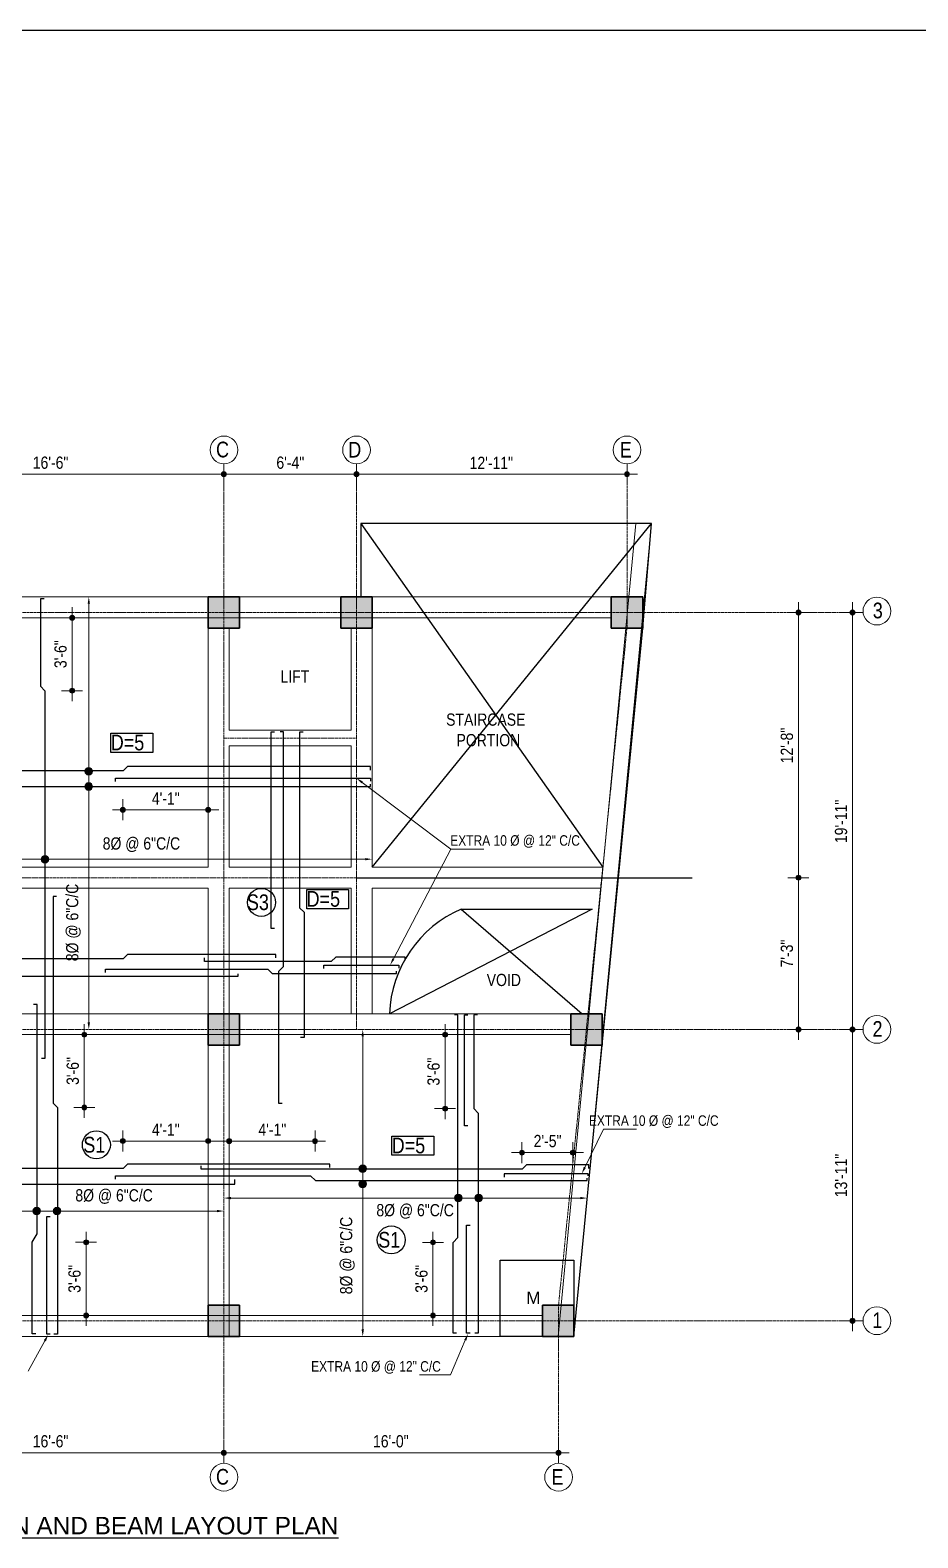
# Model space of a CAD drawing. Header units: inches. Extents: x 57837 to 133168, y 6972 to 27776.
# Drawn here: x 68568 to 69076, y 23914 to 24779 of the extents above; entities that cross this region are included whole.
import ezdxf

# ---------------------------------------------------------------- set-up
doc = ezdxf.new("R2010")
doc.units = ezdxf.units.IN
doc.header["$MEASUREMENT"] = 0
doc.linetypes.add('CENTER', pattern=[2, 1.25, -0.25, 0.25, -0.25])
for name, color, linetype, lineweight in [('0.15L', 210, 'Continuous', 15), ('CENTER', 9, 'CENTER', 5), ('col', 20, 'Continuous', 35), ('DIM', 2, 'Continuous', 13), ('rod position', 1, 'Continuous', 30), ('VALADARES', 3, 'Continuous', 25), ('wall line', 20, 'Continuous', 50)]:
    doc.layers.add(name, color=color, linetype=linetype, lineweight=lineweight)
doc.layers.add('text', color=255, linetype='Continuous')
doc.styles.add('Arial', font='arial.ttf', dxfattribs={"height": 6.5})
doc.styles.get("Standard").update_dxf_attribs({"font": 'ARIALN.TTF', "height": 7})

msp = doc.modelspace()

# ---------------------------------------------------------------- hatches: boundary and pattern name
at = {"lineweight": 13}
h = msp.add_hatch(color=256, dxfattribs=at)
edge = h.paths.add_edge_path()
edge.add_arc((68678.77, 24524.22), 1.42, 180, 540)
h = msp.add_hatch(color=256, dxfattribs=at)
edge = h.paths.add_edge_path()
edge.add_arc((68678.77, 24524.22), 1.42, 0, 360)
h = msp.add_hatch(color=256, dxfattribs=at)
edge = h.paths.add_edge_path()
edge.add_arc((68754.77, 24524.22), 1.42, 0, 360)
h = msp.add_hatch(color=256, dxfattribs=at)
edge = h.paths.add_edge_path()
edge.add_arc((68754.77, 24524.22), 1.42, 180, 540)
h = msp.add_hatch(color=256, dxfattribs=at)
edge = h.paths.add_edge_path()
edge.add_arc((68909.77, 24524.22), 1.42, 0, 360)
h = msp.add_hatch(color=256, dxfattribs=at)
edge = h.paths.add_edge_path()
edge.add_arc((68591.76, 24441.94), 1.42, 90, 450)
h = msp.add_hatch(color=256, dxfattribs=at)
edge = h.paths.add_edge_path()
edge.add_arc((69008, 24444.94), 1.42, 90, 450)
h = msp.add_hatch(color=256, dxfattribs=at)
edge = h.paths.add_edge_path()
edge.add_arc((69039.03, 24444.94), 1.42, 90, 450)
h = msp.add_hatch(color=256, dxfattribs=at)
edge = h.paths.add_edge_path()
edge.add_arc((68591.76, 24400.13), 1.42, -90, 270)
h = msp.add_hatch(color=256, dxfattribs=at)
edge = h.paths.add_edge_path()
edge.add_arc((68620.86, 24331.86), 1.42, 180, 540)
h = msp.add_hatch(color=256, dxfattribs=at)
edge = h.paths.add_edge_path()
edge.add_arc((68669.77, 24331.86), 1.42, 0, 360)
h = msp.add_hatch(color=256, dxfattribs=at)
edge = h.paths.add_edge_path()
edge.add_arc((69008, 24292.94), 1.42, -90, 270)
h = msp.add_hatch(color=256, dxfattribs=at)
edge = h.paths.add_edge_path()
edge.add_arc((69008, 24292.94), 1.42, 90, 450)
h = msp.add_hatch(color=256, dxfattribs=at)
edge = h.paths.add_edge_path()
edge.add_arc((68598.76, 24202.94), 1.42, 90, 450)
h = msp.add_hatch(color=256, dxfattribs=at)
edge = h.paths.add_edge_path()
edge.add_arc((68805.51, 24202.94), 1.42, 90, 450)
h = msp.add_hatch(color=256, dxfattribs=at)
edge = h.paths.add_edge_path()
edge.add_arc((69008, 24205.94), 1.42, -90, 270)
h = msp.add_hatch(color=256, dxfattribs=at)
edge = h.paths.add_edge_path()
edge.add_arc((69039.03, 24205.94), 1.42, 90, 450)
h = msp.add_hatch(color=256, dxfattribs=at)
edge = h.paths.add_edge_path()
edge.add_arc((69039.03, 24205.94), 1.42, -90, 270)
h = msp.add_hatch(color=256, dxfattribs=at)
edge = h.paths.add_edge_path()
edge.add_arc((68598.76, 24161.23), 1.42, -90, 270)
h = msp.add_hatch(color=256, dxfattribs=at)
edge = h.paths.add_edge_path()
edge.add_arc((68805.51, 24160.53), 1.42, -90, 270)
h = msp.add_hatch(color=256, dxfattribs=at)
edge = h.paths.add_edge_path()
edge.add_arc((68620.86, 24141.97), 1.42, 180, 540)
h = msp.add_hatch(color=256, dxfattribs=at)
edge = h.paths.add_edge_path()
edge.add_arc((68669.77, 24141.97), 1.42, 0, 360)
h = msp.add_hatch(color=256, dxfattribs=at)
edge = h.paths.add_edge_path()
edge.add_arc((68681.77, 24141.95), 1.42, 180, 540)
h = msp.add_hatch(color=256, dxfattribs=at)
edge = h.paths.add_edge_path()
edge.add_arc((68730.97, 24141.95), 1.42, 0, 360)
h = msp.add_hatch(color=256, dxfattribs=at)
edge = h.paths.add_edge_path()
edge.add_arc((68849.57, 24135.32), 1.42, 180, 540)
h = msp.add_hatch(color=256, dxfattribs=at)
edge = h.paths.add_edge_path()
edge.add_arc((68878.77, 24135.32), 1.42, 0, 360)
h = msp.add_hatch(color=256, dxfattribs=at)
edge = h.paths.add_edge_path()
edge.add_arc((68599.76, 24083.92), 1.42, 90, 450)
h = msp.add_hatch(color=256, dxfattribs=at)
edge = h.paths.add_edge_path()
edge.add_arc((68798.58, 24083.88), 1.42, 90, 450)
h = msp.add_hatch(color=256, dxfattribs=at)
edge = h.paths.add_edge_path()
edge.add_arc((68599.76, 24041.94), 1.42, -90, 270)
h = msp.add_hatch(color=256, dxfattribs=at)
edge = h.paths.add_edge_path()
edge.add_arc((68798.58, 24041.94), 1.42, -90, 270)
h = msp.add_hatch(color=256, dxfattribs=at)
edge = h.paths.add_edge_path()
edge.add_arc((69039.03, 24038.94), 1.42, -90, 270)
h = msp.add_hatch(color=256, dxfattribs=at)
edge = h.paths.add_edge_path()
edge.add_arc((68678.77, 23963.22), 1.42, 0, 360)
h = msp.add_hatch(color=256, dxfattribs=at)
edge = h.paths.add_edge_path()
edge.add_arc((68678.77, 23963.22), 1.42, 180, 540)
h = msp.add_hatch(color=256, dxfattribs=at)
edge = h.paths.add_edge_path()
edge.add_arc((68870.55, 23963.22), 1.42, 0, 360)
at = {"layer": 'col'}
h = msp.add_hatch(color=256, dxfattribs=at)
h.paths.add_polyline_path([(68471.57, 24435.94), (68489.57, 24435.94), (68489.57, 24453.94), (68471.57, 24453.94)])
h.paths.add_polyline_path([(68471.57, 24029.94), (68489.57, 24029.94), (68489.57, 24047.94), (68471.57, 24047.94)])
h.paths.add_polyline_path([(68273.57, 24029.94), (68291.57, 24029.94), (68291.57, 24047.94), (68273.57, 24047.94)])
h.paths.add_polyline_path([(68273.57, 24435.94), (68291.57, 24435.94), (68291.57, 24453.94), (68273.57, 24453.94)])
h.paths.add_polyline_path([(68273.57, 24196.94), (68291.57, 24196.94), (68291.57, 24214.94), (68273.57, 24214.94)])
h.paths.add_polyline_path([(68471.57, 24196.94), (68489.57, 24196.94), (68489.57, 24214.94), (68471.57, 24214.94)])
h.paths.add_polyline_path([(68861.36, 24029.94), (68879.36, 24029.94), (68879.36, 24047.94), (68861.36, 24047.94)])
h.paths.add_polyline_path([(68877.59, 24196.94), (68895.59, 24196.94), (68895.59, 24214.94), (68877.59, 24214.94)])
h.paths.add_polyline_path([(68669.77, 24029.94), (68687.77, 24029.94), (68687.77, 24047.94), (68669.77, 24047.94)])
h.paths.add_polyline_path([(68669.77, 24196.94), (68687.77, 24196.94), (68687.77, 24214.94), (68669.77, 24214.94)])
h.paths.add_polyline_path([(68900.77, 24435.94), (68918.77, 24435.94), (68918.77, 24453.94), (68900.77, 24453.94)])
h.paths.add_polyline_path([(68745.77, 24435.94), (68763.77, 24435.94), (68763.77, 24453.94), (68745.77, 24453.94)])
h.paths.add_polyline_path([(68669.77, 24435.94), (68687.77, 24435.94), (68687.77, 24453.94), (68669.77, 24453.94)])
at = {"layer": 'DIM', "lineweight": 0}
h = msp.add_hatch(color=3, dxfattribs=at)
h.paths.add_polyline_path([(68601.33, 24356.15, 0.414214), (68599.14, 24353.96, 0.414214), (68601.33, 24351.77)])
h.paths.add_polyline_path([(68601.33, 24356.15), (68601.33, 24351.77, 0.414214), (68603.52, 24353.96, 0.414214)])
h = msp.add_hatch(color=3, dxfattribs=at)
h.paths.add_polyline_path([(68601.33, 24347.4, 0.414214), (68599.14, 24345.21, 0.414214), (68601.33, 24343.02)])
h.paths.add_polyline_path([(68601.33, 24347.4), (68601.33, 24343.02, 0.414214), (68603.52, 24345.21, 0.414214)])
h = msp.add_hatch(color=3, dxfattribs=at)
h.paths.add_polyline_path([(68576.17, 24305.72, 0.414214), (68573.98, 24303.53, 0.414214), (68576.17, 24301.34)])
h.paths.add_polyline_path([(68576.17, 24305.72), (68576.17, 24301.34, 0.414214), (68578.36, 24303.53, 0.414214)])
h = msp.add_hatch(color=3, dxfattribs=at)
h.paths.add_polyline_path([(68758.33, 24128.25, 0.414214), (68756.14, 24126.06, 0.414214), (68758.33, 24123.88)])
h.paths.add_polyline_path([(68758.33, 24128.25), (68758.33, 24123.88, 0.414214), (68760.52, 24126.06, 0.414214)])
h = msp.add_hatch(color=3, dxfattribs=at)
h.paths.add_polyline_path([(68758.33, 24119.5, 0.414214), (68756.14, 24117.31, 0.414214), (68758.33, 24115.13)])
h.paths.add_polyline_path([(68758.33, 24119.5), (68758.33, 24115.13, 0.414214), (68760.51, 24117.31, 0.414214)])
h = msp.add_hatch(color=3, dxfattribs=at)
h.paths.add_polyline_path([(68813.09, 24111.45, 0.414214), (68810.9, 24109.26, 0.414214), (68813.09, 24107.07)])
h.paths.add_polyline_path([(68813.09, 24111.45), (68813.09, 24107.07, 0.414214), (68815.28, 24109.26, 0.414214)])
h = msp.add_hatch(color=3, dxfattribs=at)
h.paths.add_polyline_path([(68824.77, 24111.45, 0.414214), (68822.59, 24109.26, 0.414214), (68824.77, 24107.07)])
h.paths.add_polyline_path([(68824.77, 24111.45), (68824.77, 24107.07, 0.414214), (68826.96, 24109.26, 0.414214)])
h = msp.add_hatch(color=3, dxfattribs=at)
h.paths.add_polyline_path([(68571.5, 24104, 0.414214), (68569.31, 24101.82, 0.414214), (68571.5, 24099.63)])
h.paths.add_polyline_path([(68571.5, 24104), (68571.5, 24099.63, 0.414214), (68573.69, 24101.82, 0.414214)])
h = msp.add_hatch(color=3, dxfattribs=at)
h.paths.add_polyline_path([(68583.18, 24104, 0.414214), (68580.99, 24101.82, 0.414214), (68583.18, 24099.63)])
h.paths.add_polyline_path([(68583.18, 24104), (68583.18, 24099.63, 0.414214), (68585.37, 24101.82, 0.414214)])

# ---------------------------------------------------------------- linework, layer by layer
at = {"color": 1}
msp.add_line((66921.79, 24778.79), (69722.5, 24778.79), dxfattribs=at)
at = {"lineweight": 13}
for p, q in [((68678.77, 24518.22), (68678.77, 24530.22)), ((68678.77, 24530.22), (68678.77, 24518.22)), ((68754.77, 24530.22), (68754.77, 24518.22)), ((68754.77, 24518.22), (68754.77, 24530.22)), ((68909.77, 24530.22), (68909.77, 24518.22)), ((68684.77, 24524.22), (68672.77, 24524.22)), ((68672.77, 24524.22), (68684.77, 24524.22)), ((68748.77, 24524.22), (68760.77, 24524.22)), ((68760.77, 24524.22), (68748.77, 24524.22)), ((68903.77, 24524.22), (68915.77, 24524.22)), ((68591.76, 24435.94), (68591.76, 24447.94)), ((69002, 24444.94), (69014, 24444.94)), ((69008, 24438.94), (69008, 24450.94)), ((69033.03, 24444.94), (69045.03, 24444.94)), ((69039.03, 24438.94), (69039.03, 24450.94)), ((68585.76, 24441.94), (68597.76, 24441.94)), ((68597.76, 24400.13), (68585.76, 24400.13)), ((68591.76, 24406.13), (68591.76, 24394.13)), ((68626.86, 24331.86), (68614.86, 24331.86)), ((68620.86, 24325.86), (68620.86, 24337.86)), ((68663.77, 24331.86), (68675.77, 24331.86)), ((68669.77, 24337.86), (68669.77, 24325.86)), ((69008, 24298.94), (69008, 24286.94)), ((69008, 24286.94), (69008, 24298.94)), ((69014, 24292.94), (69002, 24292.94)), ((69002, 24292.94), (69014, 24292.94)), ((69008, 24211.94), (69008, 24199.94)), ((69039.03, 24199.94), (69039.03, 24211.94)), ((69039.03, 24211.94), (69039.03, 24199.94)), ((68592.76, 24202.94), (68604.76, 24202.94)), ((68598.76, 24196.94), (68598.76, 24208.94)), ((68799.51, 24202.94), (68811.51, 24202.94)), ((68805.51, 24196.94), (68805.51, 24208.94)), ((69014, 24205.94), (69002, 24205.94)), ((69033.03, 24205.94), (69045.03, 24205.94)), ((69045.03, 24205.94), (69033.03, 24205.94)), ((68598.76, 24167.23), (68598.76, 24155.23)), ((68805.51, 24166.53), (68805.51, 24154.53)), ((68604.76, 24161.23), (68592.76, 24161.23)), ((68811.51, 24160.53), (68799.51, 24160.53)), ((68626.86, 24141.97), (68614.86, 24141.97)), ((68620.86, 24135.97), (68620.86, 24147.97)), ((68663.77, 24141.97), (68675.77, 24141.97)), ((68669.77, 24147.97), (68669.77, 24135.97)), ((68687.77, 24141.95), (68675.77, 24141.95)), ((68681.77, 24135.95), (68681.77, 24147.95)), ((68724.97, 24141.95), (68736.97, 24141.95)), ((68730.97, 24147.95), (68730.97, 24135.95)), ((68849.57, 24129.32), (68849.57, 24141.32)), ((68878.77, 24141.32), (68878.77, 24129.32)), ((68855.57, 24135.32), (68843.57, 24135.32)), ((68872.77, 24135.32), (68884.77, 24135.32)), ((68599.76, 24077.92), (68599.76, 24089.92)), ((68798.58, 24077.88), (68798.58, 24089.88)), ((68593.76, 24083.92), (68605.76, 24083.92)), ((68792.58, 24083.88), (68804.58, 24083.88)), ((68599.76, 24047.94), (68599.76, 24035.94)), ((68798.58, 24047.94), (68798.58, 24035.94)), ((69039.03, 24044.94), (69039.03, 24032.94)), ((68605.76, 24041.94), (68593.76, 24041.94)), ((68804.58, 24041.94), (68792.58, 24041.94)), ((69045.03, 24038.94), (69033.03, 24038.94)), ((68678.77, 23969.22), (68678.77, 23957.22)), ((68678.77, 23957.22), (68678.77, 23969.22)), ((68870.55, 23969.22), (68870.55, 23957.22)), ((68672.77, 23963.22), (68684.77, 23963.22)), ((68684.77, 23963.22), (68672.77, 23963.22)), ((68864.55, 23963.22), (68876.55, 23963.22))]:
    msp.add_line(p, q, dxfattribs=at)
at = {"color": 6}
for p, q in [((68757.31, 24495.94), (68895.89, 24298.94)), ((68923.87, 24495.94), (68757.31, 24495.94)), ((68757.31, 24495.94), (68757.31, 24453.94)), ((68763.77, 24298.94), (68923.87, 24495.94)), ((68918.77, 24435.94), (68923.87, 24495.94)), ((68895.59, 24196.94), (68918.77, 24435.94)), ((68879.36, 24029.94), (68895.59, 24196.94))]:
    msp.add_line(p, q, dxfattribs=at)
for p, q in [((68614, 24375.79), (68638, 24375.79)), ((68614, 24364.79), (68614, 24375.79)), ((68638, 24375.79), (68638, 24364.79)), ((68638, 24364.79), (68614, 24364.79)), ((68754.77, 24292.94), (68947.03, 24292.94)), ((68726.21, 24286.15), (68750.21, 24286.15)), ((68726.21, 24275.15), (68726.21, 24286.15)), ((68750.21, 24286.15), (68750.21, 24275.15)), ((68750.21, 24275.15), (68726.21, 24275.15)), ((68775, 24144.79), (68799, 24144.79)), ((68775, 24133.79), (68775, 24144.79)), ((68799, 24144.79), (68799, 24133.79)), ((68799, 24133.79), (68775, 24133.79))]:
    msp.add_line(p, q)
at = {"lineweight": 13}
for centre in [(68678.77, 24524.22), (68678.77, 24524.22), (68754.77, 24524.22), (68754.77, 24524.22), (68909.77, 24524.22), (68591.76, 24441.94), (69008, 24444.94), (69039.03, 24444.94), (68591.76, 24400.13), (68620.86, 24331.86), (68669.77, 24331.86), (69008, 24292.94), (69008, 24292.94), (68598.76, 24202.94), (68805.51, 24202.94), (69008, 24205.94), (69039.03, 24205.94), (69039.03, 24205.94), (68598.76, 24161.23), (68805.51, 24160.53), (68620.86, 24141.97), (68669.77, 24141.97), (68681.77, 24141.95), (68730.97, 24141.95), (68849.57, 24135.32), (68878.77, 24135.32), (68599.76, 24083.92), (68798.58, 24083.88), (68599.76, 24041.94), (68798.58, 24041.94), (69039.03, 24038.94), (68678.77, 23963.22), (68678.77, 23963.22), (68870.55, 23963.22)]:
    msp.add_circle(centre, 1.42, dxfattribs=at)
for centre in [(68700.27, 24278.79), (68605.67, 24139.79), (68774.67, 24085.29)]:
    msp.add_circle(centre, 8.02)
at = {"layer": '0.15L', "lineweight": 18}
for centre in [(68678.77, 24538.17), (68754.77, 24538.17), (68909.77, 24538.17), (69052.99, 24445.75), (69052.99, 24205.94), (69052.99, 24038.94), (68678.77, 23949.27), (68870.55, 23949.27)]:
    msp.add_circle(centre, 7.95, dxfattribs=at)
at = {"layer": 'CENTER'}
for p, q in [((68754.77, 24530.22), (68754.77, 24205.94)), ((68678.77, 24524.22), (68678.77, 23963.22)), ((68909.77, 24436.37), (68909.77, 24524.22)), ((69045.03, 24444.94), (68196.15, 24444.94)), ((68870.55, 24047.94), (68909.77, 24436.37)), ((68678.77, 24373), (68754.77, 24373)), ((68187.15, 24292.94), (68947.03, 24292.94)), ((69045.03, 24205.94), (68196.15, 24205.94)), ((68870.55, 23963.22), (68870.55, 24047.94)), ((69045.03, 24038.94), (68196.15, 24038.94))]:
    msp.add_line(p, q, dxfattribs=at)
at = {"layer": 'col'}
for p, q in [((68687.77, 24453.94), (68669.77, 24453.94)), ((68669.77, 24453.94), (68669.77, 24435.94)), ((68687.77, 24435.94), (68687.77, 24453.94)), ((68763.77, 24453.94), (68745.77, 24453.94)), ((68745.77, 24453.94), (68745.77, 24435.94)), ((68763.77, 24435.94), (68763.77, 24453.94)), ((68918.77, 24453.94), (68900.77, 24453.94)), ((68900.77, 24453.94), (68900.77, 24435.94)), ((68918.77, 24435.94), (68918.77, 24453.94)), ((68669.77, 24435.94), (68687.77, 24435.94)), ((68745.77, 24435.94), (68763.77, 24435.94)), ((68900.77, 24435.94), (68918.77, 24435.94)), ((68687.77, 24214.94), (68669.77, 24214.94)), ((68669.77, 24214.94), (68669.77, 24196.94)), ((68687.77, 24196.94), (68687.77, 24214.94)), ((68895.59, 24214.94), (68877.59, 24214.94)), ((68877.59, 24214.94), (68877.59, 24196.94)), ((68895.59, 24196.94), (68895.59, 24214.94)), ((68669.77, 24196.94), (68687.77, 24196.94)), ((68877.59, 24196.94), (68895.59, 24196.94)), ((68687.77, 24047.94), (68669.77, 24047.94)), ((68669.77, 24047.94), (68669.77, 24029.94)), ((68687.77, 24029.94), (68687.77, 24047.94)), ((68879.36, 24047.94), (68861.36, 24047.94)), ((68861.36, 24047.94), (68861.36, 24029.94)), ((68879.36, 24029.94), (68879.36, 24047.94)), ((68669.77, 24029.94), (68687.77, 24029.94)), ((68861.36, 24029.94), (68879.36, 24029.94))]:
    msp.add_line(p, q, dxfattribs=at)
at = {"layer": 'DIM'}
for p, q in [((68674.77, 24524.22), (68484.57, 24524.22)), ((68682.77, 24524.22), (68750.77, 24524.22)), ((68758.77, 24524.22), (68905.77, 24524.22)), ((68591.76, 24404.13), (68591.76, 24437.94)), ((69008, 24440.94), (69008, 24296.94)), ((69039.03, 24209.94), (69039.03, 24440.94)), ((68757.97, 24347.57), (68808.83, 24309.32)), ((68775.86, 24246.36), (68808.83, 24309.32)), ((68808.83, 24309.32), (68827.77, 24309.32)), ((68808.83, 24309.32), (68827.77, 24309.32)), ((69008, 24288.94), (69008, 24209.94)), ((69039.03, 24042.94), (69039.03, 24201.94)), ((68598.76, 24165.23), (68598.76, 24198.94)), ((68885.58, 24126.82), (68896.27, 24148.72)), ((68896.27, 24148.72), (68915.22, 24148.72)), ((68599.76, 24079.92), (68599.76, 24045.94)), ((68798.58, 24045.94), (68798.58, 24079.88)), ((68817.09, 24027.76), (68808.66, 24007.99)), ((68576.15, 24027.43), (68566.57, 24009.99)), ((68808.66, 24007.99), (68790.92, 24007.99)), ((68484.57, 23963.22), (68674.77, 23963.22)), ((68682.77, 23963.22), (68866.55, 23963.22))]:
    msp.add_line(p, q, dxfattribs=at)
at = {"layer": 'DIM', "color": 6}
for p, q in [((68601.33, 24209.94), (68601.33, 24449.94)), ((68484.57, 24303.53), (68759.77, 24303.53)), ((68758.33, 24033.94), (68758.33, 24201.94)), ((68682.77, 24109.26), (68882.93, 24109.26)), ((68484.57, 24101.82), (68674.77, 24101.82))]:
    msp.add_line(p, q, dxfattribs=at)
at = {"layer": 'DIM', "color": 2}
for p, q in [((68624.86, 24331.86), (68665.77, 24331.86)), ((68805.51, 24198.94), (68805.51, 24164.53)), ((68624.86, 24141.97), (68665.77, 24141.97)), ((68685.77, 24141.95), (68726.97, 24141.95)), ((68853.57, 24135.32), (68874.77, 24135.32))]:
    msp.add_line(p, q, dxfattribs=at)
at = {"layer": 'DIM', "color": 3, "lineweight": 0}
for centre in [(68601.33, 24353.96), (68601.33, 24345.21), (68576.17, 24303.53), (68758.33, 24126.06), (68758.33, 24117.31), (68813.09, 24109.26), (68824.77, 24109.26), (68571.5, 24101.82), (68583.18, 24101.82)]:
    msp.add_circle(centre, 2.19, dxfattribs=at)
at = {"layer": 'DIM', "color": 6}
for points in [[(68600.66, 24449.94), (68602, 24449.94), (68601.33, 24453.94)], [(68759.77, 24304.19), (68759.77, 24302.86), (68763.77, 24303.53)], [(68600.66, 24209.94), (68602, 24209.94), (68601.33, 24205.94)], [(68757.67, 24201.94), (68759, 24201.94), (68758.33, 24205.94)], [(68682.77, 24109.93), (68682.77, 24108.59), (68678.77, 24109.26)], [(68882.93, 24109.93), (68882.93, 24108.59), (68886.93, 24109.26)], [(68674.77, 24102.48), (68674.77, 24101.15), (68678.77, 24101.82)], [(68757.66, 24033.94), (68759, 24033.94), (68758.33, 24029.94)]]:
    msp.add_solid(points, dxfattribs=at)
at = {"layer": 'DIM'}
for points in [[(68757.57, 24347.04), (68754.77, 24349.98), (68758.37, 24348.11)], [(68776.45, 24246.05), (68774, 24242.81), (68775.27, 24246.66)], [(68886.18, 24126.53), (68883.83, 24123.22), (68884.98, 24127.11)], [(68575.56, 24027.76), (68578.07, 24030.94), (68576.73, 24027.11)], [(68816.48, 24028.02), (68818.66, 24031.44), (68817.71, 24027.5)]]:
    msp.add_solid(points, dxfattribs=at)
at = {"layer": 'rod position'}
for p, q in [((68575.67, 24452.79), (68573.67, 24452.79)), ((68573.67, 24452.79), (68573.67, 24402.63)), ((68573.67, 24402.63), (68576.17, 24400.13)), ((68576.17, 24400.13), (68576.17, 24189.33)), ((68705.81, 24263.87), (68705.81, 24376.48)), ((68705.81, 24376.48), (68705.81, 24376.48)), ((68705.81, 24376.48), (68707.81, 24376.48)), ((68712.99, 24376.48), (68710.99, 24376.48)), ((68712.99, 24242.05), (68712.99, 24376.48)), ((68724.17, 24376.36), (68722.17, 24376.36)), ((68722.17, 24376.36), (68722.17, 24275.7)), ((68623.46, 24356.63), (68620.96, 24354.13)), ((68762.83, 24356.63), (68623.46, 24356.63)), ((68762.83, 24354.63), (68762.83, 24356.63)), ((68620.96, 24354.13), (68472.55, 24354.13)), ((68616.66, 24347.98), (68616.66, 24349.98)), ((68616.66, 24349.98), (68762.83, 24349.98)), ((68762.83, 24349.98), (68762.83, 24348.2)), ((68535.85, 24345.21), (68762.83, 24345.21)), ((68762.83, 24345.21), (68762.83, 24346.53)), ((68582.83, 24282.19), (68580.83, 24282.19)), ((68580.83, 24282.19), (68580.83, 24163.73)), ((68722.17, 24275.7), (68724.67, 24273.2)), ((68724.67, 24273.2), (68724.67, 24201.29)), ((68707.81, 24263.87), (68705.81, 24263.87)), ((68620.96, 24246.46), (68472.55, 24246.46)), ((68623.46, 24248.96), (68620.96, 24246.46)), ((68708.5, 24248.96), (68623.46, 24248.96)), ((68667.55, 24244.96), (68667.55, 24246.96)), ((68740.31, 24244.96), (68667.55, 24244.96)), ((68708.5, 24246.96), (68708.5, 24248.96)), ((68742.81, 24247.46), (68740.31, 24244.96)), ((68782.72, 24247.46), (68742.81, 24247.46)), ((68782.72, 24245.46), (68782.72, 24247.46)), ((68535.85, 24236.54), (68687, 24236.54)), ((68610.98, 24238.54), (68610.98, 24240.54)), ((68610.98, 24240.54), (68703.85, 24240.54)), ((68687, 24236.54), (68687, 24237.86)), ((68703.85, 24240.54), (68706.35, 24238.04)), ((68706.35, 24238.04), (68777.59, 24238.04)), ((68710.23, 24239.29), (68712.99, 24242.05)), ((68710.23, 24163.55), (68710.23, 24239.29)), ((68736, 24240.81), (68736, 24242.81)), ((68736, 24242.81), (68779.1, 24242.81)), ((68777.59, 24238.04), (68777.59, 24239.36)), ((68779.1, 24242.81), (68779.1, 24241.03)), ((68571.65, 24220.29), (68569.65, 24220.29)), ((68571.65, 24088.68), (68571.65, 24220.29)), ((68812.83, 24214.25), (68810.83, 24214.25)), ((68812.83, 24086.64), (68812.83, 24214.25)), ((68816.62, 24150.69), (68816.62, 24214.25)), ((68816.62, 24214.25), (68816.62, 24214.25)), ((68816.62, 24214.25), (68818.62, 24214.25)), ((68824.01, 24214.25), (68822.01, 24214.25)), ((68822.01, 24214.25), (68822.01, 24160.53)), ((68724.67, 24201.29), (68722.67, 24201.29)), ((68576.17, 24189.33), (68574.17, 24189.33)), ((68580.83, 24163.73), (68583.33, 24161.23)), ((68583.33, 24161.23), (68583.35, 24031.32)), ((68712.23, 24163.55), (68710.23, 24163.55)), ((68822.01, 24160.53), (68824.51, 24158.03)), ((68824.51, 24158.03), (68824.51, 24031.82)), ((68818.62, 24150.69), (68816.62, 24150.69)), ((68620.96, 24126.24), (68472.55, 24126.24)), ((68623.46, 24128.74), (68620.96, 24126.24)), ((68739.5, 24128.74), (68623.46, 24128.74)), ((68665.75, 24125.79), (68665.75, 24127.79)), ((68849.62, 24125.79), (68665.75, 24125.79)), ((68739.5, 24126.74), (68739.5, 24128.74)), ((68887.46, 24123.23), (68839.33, 24123.22)), ((68839.33, 24123.22), (68839.33, 24121.22)), ((68852.12, 24128.29), (68849.62, 24125.79)), ((68887.83, 24128.29), (68852.12, 24128.29)), ((68887.46, 24121.96), (68887.46, 24123.23)), ((68887.83, 24126.29), (68887.83, 24128.29)), ((68535.85, 24117.31), (68685.11, 24117.32)), ((68616.66, 24120.09), (68616.66, 24122.09)), ((68616.66, 24122.09), (68728.41, 24122.09)), ((68685.11, 24117.32), (68685.11, 24119.96)), ((68728.41, 24122.09), (68731.17, 24119.33)), ((68731.17, 24119.33), (68886.96, 24119.33)), ((68886.96, 24119.33), (68886.96, 24120.62)), ((68577.23, 24031.32), (68577.22, 24098.7)), ((68577.22, 24098.7), (68577.22, 24098.7)), ((68577.22, 24098.7), (68579.22, 24098.7)), ((68568.89, 24083.92), (68571.65, 24088.68)), ((68817.82, 24031.82), (68817.82, 24093.66)), ((68817.82, 24093.66), (68817.82, 24093.66)), ((68817.82, 24093.66), (68819.82, 24093.66)), ((68568.9, 24031.35), (68568.89, 24083.92)), ((68810.07, 24083.88), (68812.83, 24086.64)), ((68810.07, 24031.82), (68810.07, 24083.88)), ((68570.9, 24031.35), (68568.9, 24031.35)), ((68579.23, 24031.32), (68577.23, 24031.32)), ((68583.35, 24031.32), (68581.35, 24031.32)), ((68812.07, 24031.82), (68810.07, 24031.82)), ((68819.82, 24031.82), (68817.82, 24031.82)), ((68824.51, 24031.82), (68822.51, 24031.82))]:
    msp.add_line(p, q, dxfattribs=at)
at = {"layer": 'text', "color": 4}
for p, q in [((68837.1, 24029.94), (68837.1, 24073.6)), ((68837.1, 24073.6), (68879.36, 24073.6)), ((68879.36, 24073.6), (68879.36, 24029.94)), ((68879.36, 24029.94), (68837.1, 24029.94))]:
    msp.add_line(p, q, dxfattribs=at)
at = {"layer": 'VALADARES'}
for p, q in [((68889.88, 24274.94), (68773.64, 24214.94)), ((68814.74, 24274.94), (68889.88, 24274.94)), ((68814.74, 24274.94), (68884.09, 24214.94))]:
    msp.add_line(p, q, dxfattribs=at)
msp.add_arc((68841.74, 24212.36), 68.15, 113.34335, 177.83475, dxfattribs=at)
at = {"layer": 'wall line', "color": 4, "lineweight": 0}
for p, q in [((68914.87, 24495.94), (68870.36, 24029.94)), ((68879.36, 24029.94), (68923.87, 24495.94)), ((68923.87, 24495.94), (68914.87, 24495.94)), ((68273.57, 24453.94), (68900.77, 24453.94)), ((68900.77, 24453.94), (68900.77, 24441.94)), ((68900.77, 24441.94), (68273.57, 24441.94)), ((68669.77, 24298.94), (68669.77, 24435.94)), ((68669.77, 24435.94), (68681.77, 24435.94)), ((68681.77, 24435.94), (68681.77, 24377.5)), ((68751.77, 24377.5), (68751.77, 24435.94)), ((68751.77, 24435.94), (68763.77, 24435.94)), ((68763.77, 24435.94), (68763.77, 24298.94)), ((68681.77, 24377.5), (68751.77, 24377.5)), ((68681.77, 24368.5), (68751.77, 24368.5)), ((68681.77, 24368.5), (68681.77, 24298.94)), ((68751.77, 24298.94), (68751.77, 24368.5)), ((68486.57, 24298.94), (68669.77, 24298.94)), ((68681.77, 24298.94), (68751.77, 24298.94)), ((68763.77, 24298.94), (68895.89, 24298.94)), ((68669.77, 24286.94), (68486.57, 24286.94)), ((68669.77, 24029.94), (68669.77, 24286.94)), ((68751.77, 24286.94), (68681.77, 24286.94)), ((68681.77, 24286.94), (68681.77, 24029.94)), ((68751.77, 24214.94), (68751.77, 24286.94)), ((68763.77, 24286.94), (68894.68, 24286.94)), ((68763.77, 24286.94), (68763.77, 24214.94)), ((68291.57, 24214.94), (68877.59, 24214.94)), ((68763.77, 24214.94), (68751.77, 24214.94)), ((68877.59, 24214.94), (68877.59, 24202.94)), ((68877.59, 24202.94), (68291.57, 24202.94)), ((68273.57, 24041.94), (68861.36, 24041.94)), ((68861.36, 24041.94), (68861.36, 24029.94)), ((68861.36, 24029.94), (68273.57, 24029.94)), ((68681.77, 24029.94), (68669.77, 24029.94))]:
    msp.add_line(p, q, dxfattribs=at)

# ---------------------------------------------------------------- texts
msp.add_text('VOID', height=7).set_placement((68829.38, 24230.81))
at = {"layer": 'DIM'}
for s, p in [('16\'-6"', (68569.21, 24527.35)), ('6\'-4"', (68708.83, 24527.35)), ('12\'-11"', (68819.58, 24527.23)), ('16\'-6"', (68569.21, 23966.35)), ('16\'-0"', (68764.2, 23966.35))]:
    msp.add_text(s, height=7, dxfattribs=at).set_placement(p)
for s, p in [('3\'-6"', (68588.62, 24413.08)), ('12\'-8"', (69004.87, 24358.48)), ('19\'-11"', (69035.9, 24312.75)), ('7\'-3"', (69004.87, 24241.45)), ('3\'-6"', (68595.62, 24174.13)), ('13\'-11"', (69035.9, 24109.75)), ('3\'-6"', (68596.62, 24054.97)), ('3\'-6"', (68795.45, 24054.95))]:
    msp.add_text(s, height=7, rotation=90, dxfattribs=at).set_placement(p)
at = {"layer": 'DIM', "color": 2}
for s, p in [('4\'-1"', (68637.47, 24334.88)), ('4\'-1"', (68637.47, 24144.98)), ('4\'-1"', (68698.53, 24144.96)), ('2\'-5"', (68856.26, 24138.46))]:
    msp.add_text(s, height=7, dxfattribs=at).set_placement(p)
at = {"layer": 'DIM', "color": 6}
for p in [(68609.3, 24309.06), (68593.63, 24107.34), (68766.13, 24098.84)]:
    msp.add_text('8Ø @ 6"C/C', height=7, dxfattribs=at).set_placement(p)
for rotation, p in [(90, (68595.33, 24245.06)), (89.99824, (68752.34, 24054.12))]:
    msp.add_text('8Ø @ 6"C/C', height=7, rotation=rotation, dxfattribs=at).set_placement(p)
at = {"layer": 'DIM', "color": 2}
msp.add_text('3\'-6"', height=7, rotation=90, dxfattribs=at).set_placement((68802.38, 24173.78))
at = {"layer": 'text'}
for s, height, p in [('C', 9, (68674.24, 24533.88)), ('D', 9, (68750.02, 24533.78)), ('E', 9, (68905.64, 24533.78)), ('3', 9, (69050.62, 24441.61)), ('EXTRA 10 Ø @ 12" C/C', 6, (68808.46, 24311.27)), ('2', 9, (69050.47, 24201.72)), ('EXTRA 10 Ø @ 12" C/C', 6, (68887.91, 24150.68)), ('1', 9, (69050.37, 24034.72)), ('EXTRA 10 Ø @ 12" C/C', 6, (68728.74, 24009.77)), ('C', 9, (68674.24, 23944.98)), ('E', 9, (68866.42, 23944.88))]:
    msp.add_text(s, height=height, dxfattribs=at).set_placement(p)
at = {"layer": 'text', "color": 4}
for s, p in [('LIFT', (68711.17, 24404.79)), ('STAIRCASE', (68806.12, 24380.05)), ('PORTION', (68812.07, 24368.26))]:
    msp.add_text(s, height=7, dxfattribs=at).set_placement(p)
at = {"layer": 'text', "color": 3}
for p in [(68613.92, 24365.93), (68726.13, 24276.29), (68774.92, 24134.93)]:
    msp.add_text('D=5', height=9, dxfattribs=at).set_placement(p)
at = {"layer": 'text', "color": 2, "style": 'Arial'}
msp.add_text('M', height=7, dxfattribs=at).set_placement((68852.04, 24048.55))
at = {"layer": 'text', "style": 'Arial'}
msp.add_text('%%UFIRST FLOOR  COLUMN AND BEAM LAYOUT PLAN', height=9.9996, dxfattribs=at).set_placement((68406.78, 23916.49))
at = {"layer": 'wall line', "color": 4}
for s, p in [('S3', (68691.95, 24274.36)), ('S1', (68598.21, 24135.35)), ('S1', (68767.21, 24080.85))]:
    msp.add_text(s, height=9, dxfattribs=at).set_placement(p)

doc.saveas('drawing.dxf')
